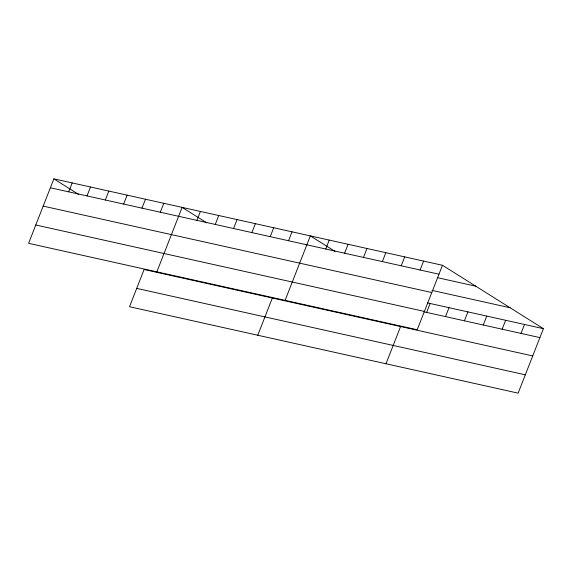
<?xml version="1.0" encoding="UTF-8"?>
<svg xmlns="http://www.w3.org/2000/svg" width="572" height="572" viewBox="0 0 572 572"><rect width="100%" height="100%" fill="white"/><g stroke="black" fill="none" stroke-linecap="round" stroke-linejoin="round"><path stroke-width="0.86" d="M53.868 178.85L28.6 243.322L417.21 329.751L442.478 265.279L53.868 178.85L78.486 194.316M68.69 191.849L72.186 182.926M87.008 195.924L90.505 187.001M105.327 200L108.83 191.069M123.652 204.075L127.148 195.145M141.97 208.151L145.467 199.22M160.289 212.219L163.785 203.296M156.842 271.843L182.11 207.371L206.728 222.837M196.932 220.37L200.429 211.447M215.251 224.446L218.747 215.522M233.569 228.521L237.073 219.598M251.894 232.597L255.391 223.666M270.213 236.672L273.709 227.742M288.531 240.748L292.027 231.817M257.765 335.242L272.351 298.026M285.085 300.364L310.353 235.893L334.963 251.358M325.725 249.02L329.229 240.09M344.601 253.217L348.098 244.287M363.477 257.414L366.974 248.491M382.353 261.611L385.85 252.688M401.229 265.808L404.726 256.885M420.105 270.005L423.602 261.082M386.007 363.763L400.593 326.548M426.648 312.412L430.151 303.489M445.524 316.616L449.02 307.686M464.4 320.813L467.896 311.883M483.276 325.01L486.772 316.087M502.152 329.207L505.648 320.284M521.028 333.404L524.524 324.481M442.478 265.279L543.4 328.678L518.132 393.15L129.522 306.721L144.108 269.505L532.718 355.934M50.372 187.773L438.981 274.202M438.03 277.806L475.782 286.2M432.017 290.39L510.095 307.757M43.186 206.106L431.796 292.535M427.577 302.917L543.4 328.678M35.786 224.989L424.395 311.425M424.074 311.84L539.904 337.602M136.708 288.388L525.318 374.817"/></g></svg>
